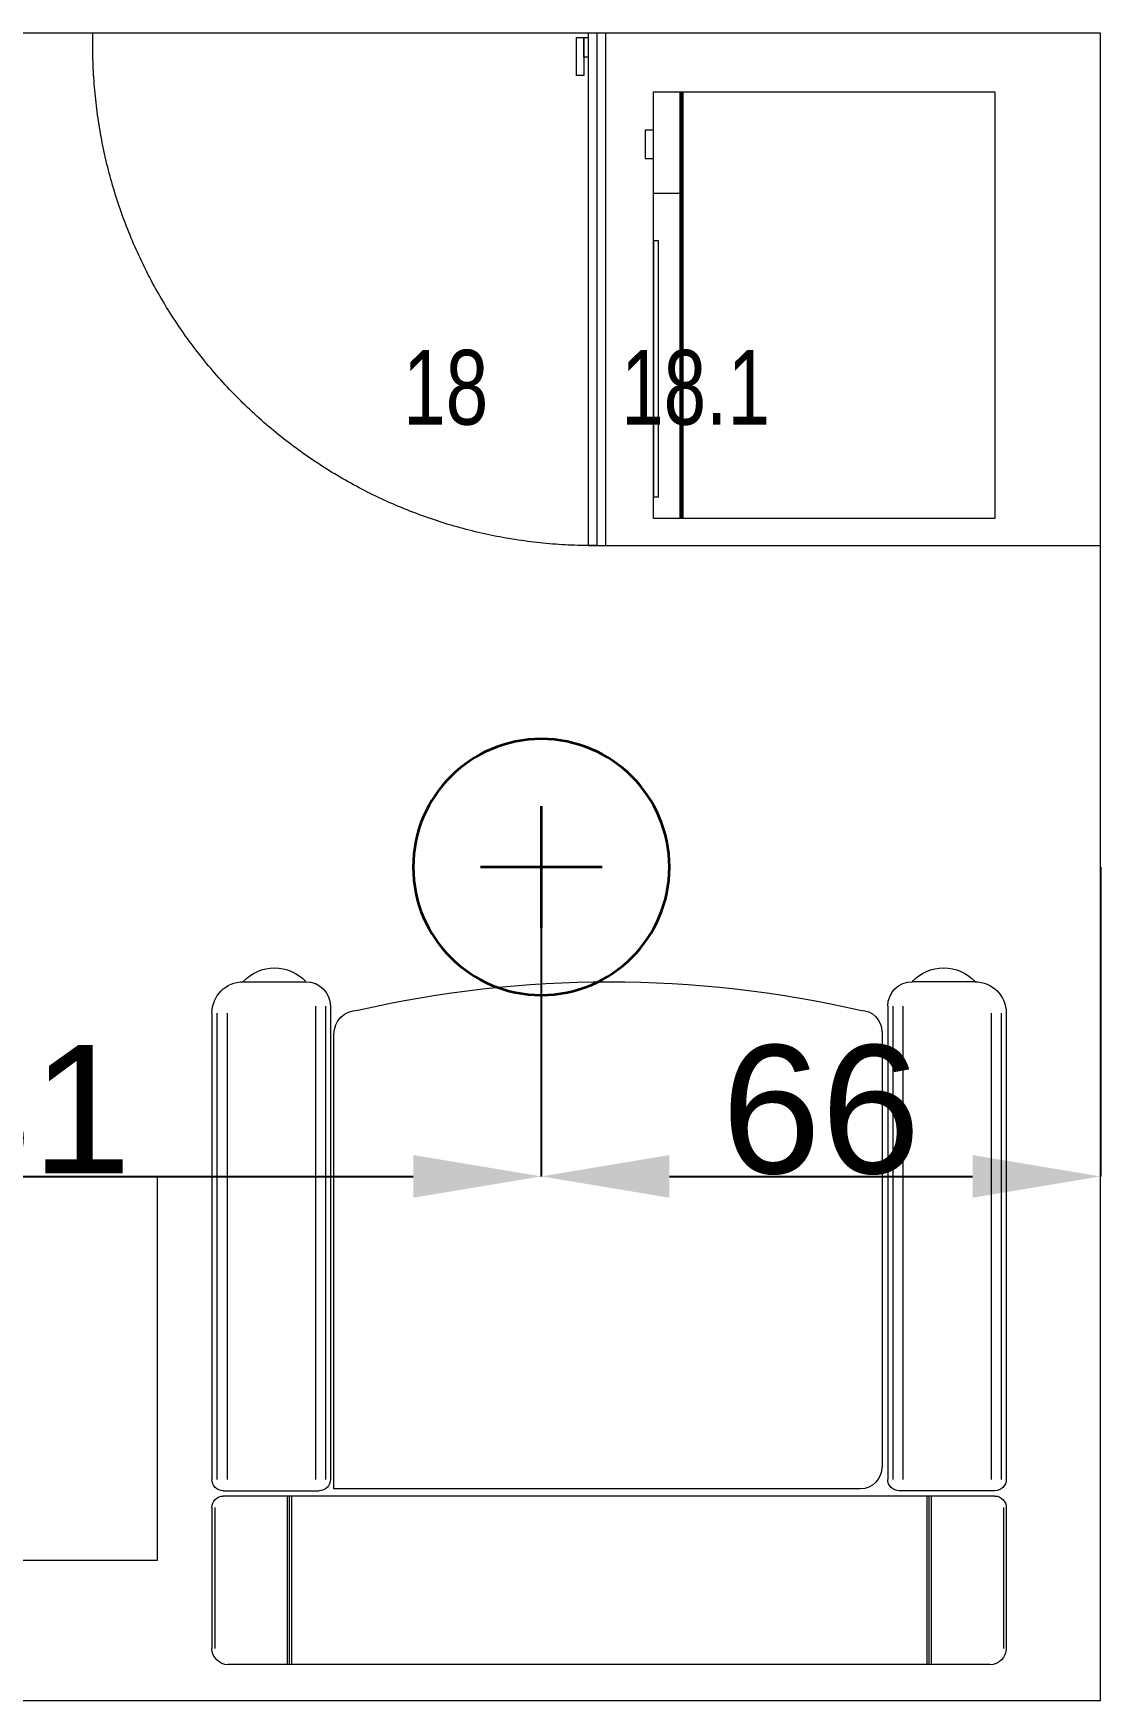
# Model space of a CAD drawing. Header units: inches. Extents: x -12418 to 57169, y -29325 to 19878.
# Drawn here: x 24178 to 25428, y -847 to 1106 of the extents above; entities that cross this region are included whole.
import ezdxf
from ezdxf.enums import TextEntityAlignment as Align

# ---------------------------------------------------------------- set-up
doc = ezdxf.new("R2010")
doc.units = ezdxf.units.IN
doc.header["$LTSCALE"] = 25
doc.header["$MEASUREMENT"] = 0
doc.header["$PDMODE"] = 3
doc.linetypes.add('00-Ground Floor$0$DASHED', pattern=[0.75, 0.5, -0.25])
doc.layers.get('0').update_dxf_attribs({"color": 8})
doc.layers.get('Defpoints').update_dxf_attribs({"color": 8})
for name, color, linetype, lineweight in [('00-Ground Floor$0$72_EGR_EQP_TAG', 142, 'Continuous', 5), ('00-Ground Floor$0$LOADING', 253, 'Continuous', 5), ('00-Ground Floor$0$Walls', 251, 'Continuous', 5), ('E-DIM', 6, 'Continuous', 18), ('E-LITE-CIRC-NUMB', 6, 'Continuous', 25), ('E-LITE-CLNG @ 100', 150, 'Continuous', 35), ('E-LITE-CTRL', 6, 'Continuous', 25)]:
    doc.layers.add(name, color=color, linetype=linetype, lineweight=lineweight)
doc.styles.add('00-Ground Floor$0$X3G_ENTITY_257CFD', font='swisscl.ttf', dxfattribs={"height": 200})
doc.styles.add('DC_Simplex', font='SIMPLEX.shx', dxfattribs={"width": 0.7})
doc.styles.get("Standard").update_dxf_attribs({"font": 'arial.ttf'})
doc.dimstyles.get("Standard").update_dxf_attribs({"dimtxt": 150, "dimasz": 150, "dimexe": 0.18, "dimexo": 0.0625, "dimgap": 1, "dimtad": 1, "dimdec": 0, "dimlfac": 0.1, "dimzin": 0, "dimdsep": 46, "dimtxsty": 'Standard', "dimcen": 0.09, "dimclrd": 256, "dimclrt": 7, "dimadec": 0, "dimazin": 0, "dimtfac": 1, "dimtdec": 0, "dimtofl": 0, "dimtmove": 0, "dimatfit": 3, "dimfxl": 1, "dimtolj": 1, "dimtzin": 0, "dimarcsym": 0})

# ---------------------------------------------------------------- blocks, each defined once
blk = doc.blocks.new('00-Ground Floor$0$single seat')
at = {"layer": '00-Ground Floor$0$LOADING'}
for p, q in [((-972558.1, -381684), (-972723.2, -381684)), ((-972558.1, -381687.4), (-972723.2, -381687.4)), ((-971978.9, -381684), (-972525.2, -381684)), ((-971978.9, -381689.9), (-972525.2, -381689.9)), ((-972742.2, -381703.1), (-972742.2, -382595.5)), ((-972544.8, -381697.3), (-972544.8, -382601.1)), ((-972538.5, -381697.3), (-972538.5, -381809.5)), ((-971978.9, -381701.7), (-972525.2, -381701.7)), ((-971942.2, -381720.6), (-971942.2, -381794)), ((-972544.8, -381772.1), (-972742.2, -381772.1)), ((-972544.8, -381774.6), (-972742.2, -381774.6)), ((-972544.8, -381777.1), (-972742.2, -381777.1)), ((-971971, -381805.1), (-972525.2, -381805.1)), ((-971971, -381816.9), (-972525.2, -381816.9)), ((-971971, -381822.8), (-972525.2, -381822.8)), ((-972001, -381829.5), (-972511, -381829.5)), ((-972536.4, -381854.9), (-972536.4, -382471.4)), ((-972536.4, -382471.4), (-972003.7, -382471.4)), ((-971971, -382475.4), (-972525.2, -382475.4)), ((-972538.5, -382600.9), (-972538.5, -382488.7)), ((-971971, -382481.3), (-972525.2, -382481.3)), ((-971971, -382493.1), (-972525.2, -382493.1)), ((-971942.2, -382577.6), (-971942.2, -382504.2)), ((-972544.8, -382521), (-972742.2, -382521)), ((-972544.8, -382523.6), (-972742.2, -382523.6)), ((-972544.8, -382526.1), (-972742.2, -382526.1)), ((-972558.1, -382610.8), (-972723.2, -382610.8)), ((-971978.9, -382596.4), (-972525.2, -382596.4)), ((-971978.9, -382608.3), (-972525.2, -382608.3)), ((-972558.1, -382614.2), (-972723.2, -382614.2)), ((-971978.9, -382614.2), (-972525.2, -382614.2))]:
    blk.add_line(p, q, dxfattribs=at)
for centre, radius, start, end in [((-972723.2, -381703.1), 19.1, 90, 180), ((-972558.1, -381697.3), 13.3, 0, 90), ((-972525.2, -381697.3), 13.3, 90, 180), ((-971978.9, -381720.6), 36.6, 0, 90), ((-971976, -381757.3), 49.9, 312.6462, 47.3538), ((-972525.2, -381809.5), 13.3, 180, 270), ((-971971, -381794), 28.8, 270, 0), ((-972511, -381854.9), 25.3, 90, 180), ((-972001, -381854.9), 25.3, 0, 90), ((-973252.2, -382149.1), 1310, 347.0217, 12.9783), ((-972003.7, -382443.3), 28.1, 270, 0), ((-972525.2, -382488.7), 13.3, 90, 180), ((-971971, -382504.2), 28.8, 0, 90), ((-971976, -382540.9), 49.9, 312.6462, 47.3538), ((-971978.9, -382577.6), 36.6, 270, 0), ((-972723.2, -382595.1), 19.1, 180, 270), ((-972558.1, -382600.9), 13.3, 270, 0), ((-972525.2, -382600.9), 13.3, 180, 270)]:
    blk.add_arc(centre, radius, start, end, dxfattribs=at)
blk = doc.blocks.new('00-Ground Floor$0$MICROWAVE')
at = {"layer": '00-Ground Floor$0$LOADING'}
for p, q in [((35.6435, -3.5463), (35.6435, -3.9463)), ((36.1435, -3.5463), (35.6435, -3.5463)), ((35.6883, -3.5368), (35.7218, -3.5368)), ((35.6883, -3.5463), (35.6883, -3.5368)), ((35.7218, -3.5463), (35.6883, -3.5463)), ((35.7218, -3.5368), (35.7218, -3.5463)), ((35.7624, -3.5463), (35.7624, -3.5771)), ((35.818, -3.5463), (36.1181, -3.5463)), ((35.818, -3.5523), (35.818, -3.5463)), ((36.1181, -3.5523), (35.818, -3.5523)), ((36.1181, -3.5463), (36.1181, -3.5523)), ((36.1435, -3.9463), (36.1435, -3.5463)), ((35.6435, -3.5771), (36.1435, -3.5771)), ((35.6435, -3.5783), (36.1435, -3.5783)), ((35.6435, -3.5796), (36.1435, -3.5796)), ((35.6435, -3.5808), (36.1435, -3.5808)), ((35.6435, -3.9463), (36.1435, -3.9463))]:
    blk.add_line(p, q, dxfattribs=at)
blk = doc.blocks.new('00-Ground Floor$0$UNDER COUNTER FRIDGE')
at = {"layer": '00-Ground Floor$0$LOADING', "ltscale": 10}
blk.add_line((35.575, -3.49), (35.575, -2.89), dxfattribs=at)
at = {"layer": '00-Ground Floor$0$LOADING'}
for p, q in [((35.575, -3.47), (36.175, -3.47)), ((35.575, -4.07), (35.575, -3.47)), ((36.175, -3.47), (36.175, -4.07)), ((35.575, -3.48), (36.175, -3.48)), ((35.575, -3.49), (36.175, -3.49)), ((36.175, -4.07), (35.575, -4.07))]:
    blk.add_line(p, q, dxfattribs=at)
for points in [[(35.58, -3.4648), (35.6243, -3.4648), (35.6243, -3.4564), (35.58, -3.4564)], [(35.58, -3.47), (35.6031, -3.47), (35.6031, -3.4648), (35.58, -3.4648)]]:
    blk.add_lwpolyline(points, close=True, dxfattribs=at)
at = {"layer": '00-Ground Floor$0$LOADING', "linetype": '00-Ground Floor$0$DASHED', "ltscale": 10}
blk.add_arc((35.5899, -3.475), 0.5852, 359.5104, 91.4525, dxfattribs=at)
blk = doc.blocks.new('00-Ground Floor')
at = {"layer": '00-Ground Floor$0$LOADING', "elevation": 0}
blk.add_lwpolyline([(24322.9, -683.3), (23872.9, -683.3), (23872.9, -233.3), (24322.9, -233.3)], close=True, dxfattribs=at)
at = {"layer": '00-Ground Floor$0$Walls'}
for p, q in [((25427.9, 1105.7, 0), (22577.9, 1105.7, 0)), ((25427.9, -847.4, 0), (25427.9, 1105.7, 0)), ((21497.9, -847.4, 0), (25427.9, -847.4, 0))]:
    blk.add_line(p, q, dxfattribs=at)
at = {"layer": '00-Ground Floor$0$LOADING', "xscale": -1000, "yscale": 1000, "zscale": 1000, "rotation": 90.00000000000007}
for name in ['00-Ground Floor$0$UNDER COUNTER FRIDGE', '00-Ground Floor$0$MICROWAVE']:
    blk.add_blockref(name, (21357.9, 36680.7, 0), dxfattribs=at)
at = {"layer": '00-Ground Floor$0$LOADING', "xscale": -1, "rotation": 270}
blk.add_blockref('00-Ground Floor$0$single seat', (407001.4, 971937), dxfattribs=at)
at = {"layer": '00-Ground Floor$0$72_EGR_EQP_TAG', "char_height": 87.47, "attachment_point": 2, "style": '00-Ground Floor$0$X3G_ENTITY_257CFD'}
for s, insert in [('18', (24660.9, 734.8, 0)), ('18.1', (24953.5, 734.8, 0))]:
    blk.add_mtext(s, dxfattribs=dict(at, insert=insert))
blk = doc.blocks.new('DC_LT-CL-Point')
for p, q in [((0, -0.711), (0, 0.711)), ((0.711, 0), (-0.711, 0))]:
    blk.add_line(p, q)
blk.add_circle((0, 0), 1.5)
at = {"layer": 'E-LITE-CIRC-NUMB', "style": 'DC_Simplex', "width": 0.7, "flags": 8}
blk.add_attdef('CIRCUIT', text='', height=2, rotation=360, dxfattribs=at).set_placement((-3.364, 1.5), align=Align.RIGHT)
at = {"layer": 'E-LITE-CTRL', "style": 'DC_Simplex', "width": 0.7, "flags": 8}
blk.add_attdef('CONTROL', (3.364, -3.498), '', height=2, rotation=360, dxfattribs=at)
blk = doc.blocks.new('*D481')
at = {"layer": 'Defpoints', "color": 0, "transparency": 16777216}
for p in [(23462.9, 129.1, 0), (24772.9, 129.1, 0), (24772.9, -233.3)]:
    blk.add_point(p, dxfattribs=at)
at = {"layer": 'E-DIM', "color": 0, "lineweight": -2, "transparency": 16777216}
for p, q in [((23462.9, 129.1), (23462.9, -233.5)), ((24772.9, 129.1), (24772.9, -233.5))]:
    blk.add_line(p, q, dxfattribs=at)
at = {"layer": 'E-DIM', "lineweight": -2, "transparency": 16777216}
blk.add_line((23612.9, -233.3), (24622.9, -233.3), dxfattribs=at)
at = {"layer": 'E-DIM', "transparency": 16777216}
for points in [[(23612.9, -208.3), (23612.9, -258.3), (23462.9, -233.3)], [(24622.9, -208.3), (24622.9, -258.3), (24772.9, -233.3)]]:
    blk.add_solid(points, dxfattribs=at)
at = {"layer": 'E-DIM', "color": 7, "transparency": 16777216, "insert": (24117.9, -155.6), "char_height": 150, "attachment_point": 5}
blk.add_mtext('\\A1;131', dxfattribs=at)
blk = doc.blocks.new('*D483')
at = {"layer": 'Defpoints', "color": 0, "transparency": 16777216}
for p in [(24772.9, 129.1, 0), (25427.9, 129.1, 0), (25427.9, -233.3)]:
    blk.add_point(p, dxfattribs=at)
at = {"layer": 'E-DIM', "color": 0, "lineweight": -2, "transparency": 16777216}
for p, q in [((24772.9, 129.1), (24772.9, -233.5)), ((25427.9, 129.1), (25427.9, -233.5))]:
    blk.add_line(p, q, dxfattribs=at)
at = {"layer": 'E-DIM', "lineweight": -2, "transparency": 16777216}
blk.add_line((24922.9, -233.3), (25277.9, -233.3), dxfattribs=at)
at = {"layer": 'E-DIM', "transparency": 16777216}
for points in [[(24922.9, -208.3), (24922.9, -258.3), (24772.9, -233.3)], [(25277.9, -208.3), (25277.9, -258.3), (25427.9, -233.3)]]:
    blk.add_solid(points, dxfattribs=at)
at = {"layer": 'E-DIM', "color": 7, "transparency": 16777216, "insert": (25100.4, -155.7), "char_height": 150, "attachment_point": 5}
blk.add_mtext('\\A1;66', dxfattribs=at)

msp = doc.modelspace()

# ---------------------------------------------------------------- block references
msp.add_blockref('00-Ground Floor', (0, 0))
at = {"layer": 'E-LITE-CLNG @ 100', "xscale": -100, "yscale": 100, "zscale": 100, "rotation": 180}
msp.add_blockref('DC_LT-CL-Point', (24772.9, 129.1, 0), dxfattribs=at)

# ---------------------------------------------------------------- dimensions: what is measured, and where the dimension line sits
at = {"layer": 'E-DIM'}
for base, p1, p2, picture, middle in [((24772.9, -233.3), (23462.9, 129.1, 0), (24772.9, 129.1, 0), '*D481', (24117.9, -155.6)), ((25427.9287118, -233.2790545), (24772.9287118, 129.1268525, -0.0000006), (25427.9287118, 129.1268525, -0.0000006), '*D483', (25100.4287118, -155.6931064))]:
    dim = msp.add_linear_dim(base=base, p1=p1, p2=p2, dimstyle='Standard', dxfattribs=at)
    dim.commit()
    dim.dimension.update_dxf_attribs({"geometry": picture, "text_midpoint": middle})

doc.saveas('drawing.dxf')
